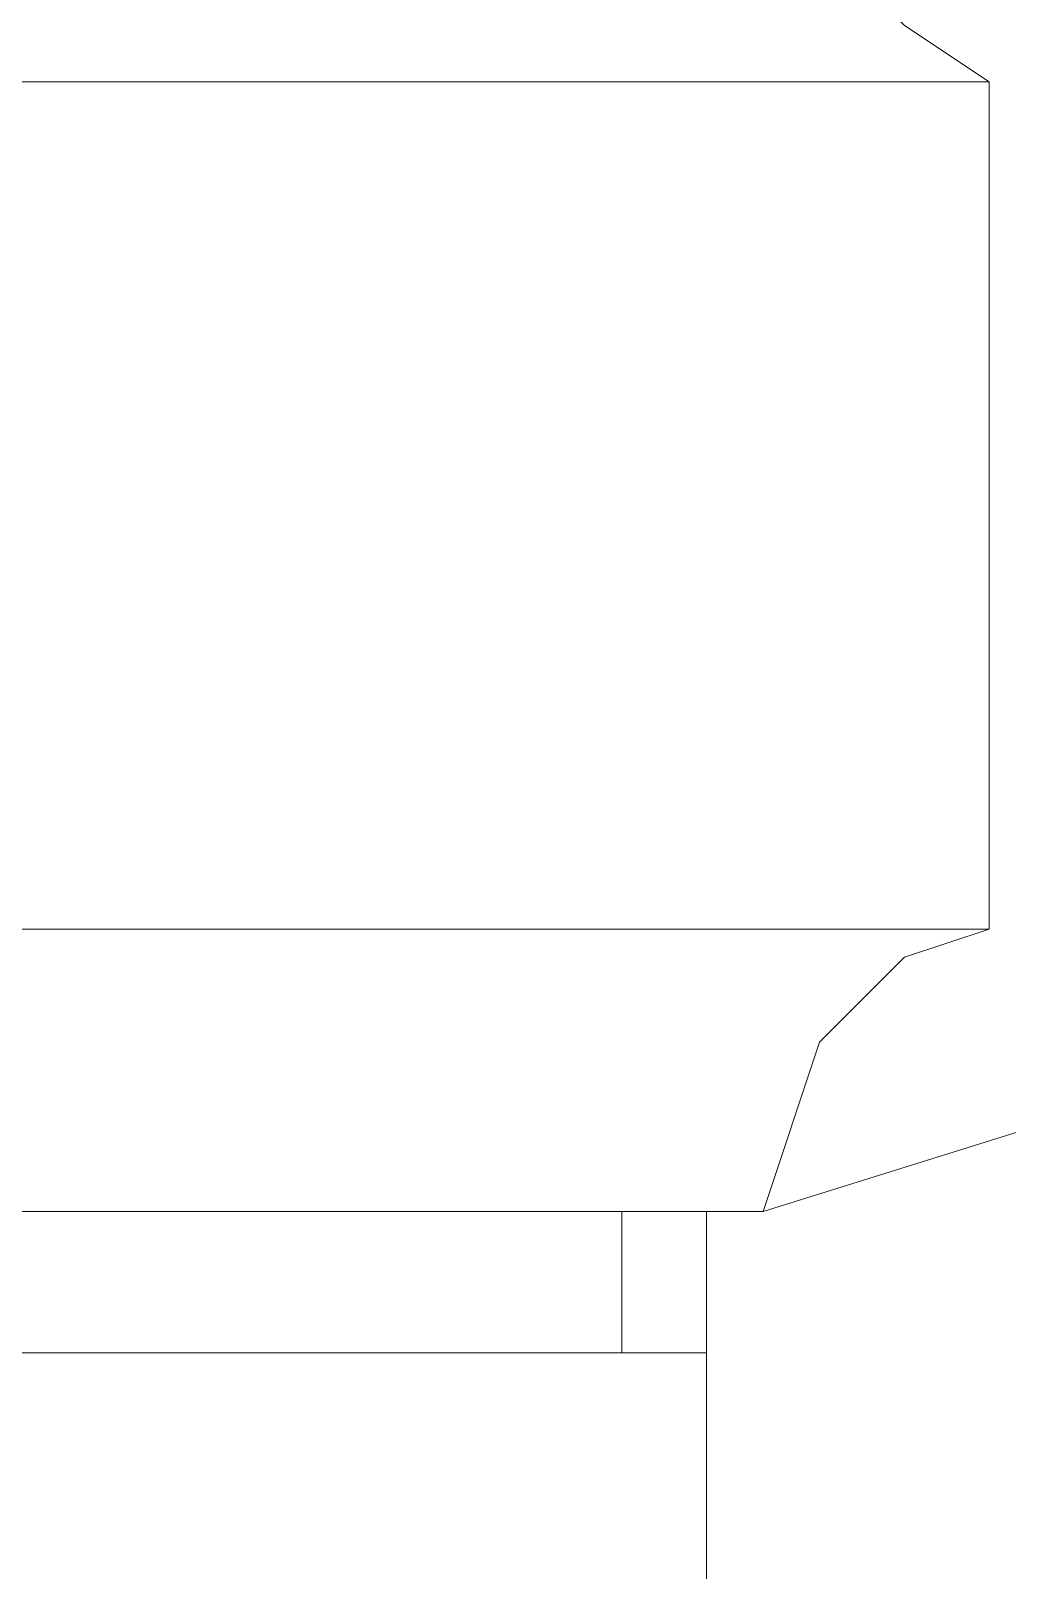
# Model space of a CAD drawing. Header units: millimetres. Extents: x 28 to 201, y 462 to 575.
# Drawn here: x 123.17514 to 123.20555, y 556.66326 to 556.71124 of the extents above; entities that cross this region are included whole.
import ezdxf

# ---------------------------------------------------------------- set-up
doc = ezdxf.new("R2010")
doc.units = ezdxf.units.MM
doc.layers.add('1- 3', color=3, linetype='Continuous')

# ---------------------------------------------------------------- blocks, each defined once
blk = doc.blocks.new('CTOBOM')
at = {"color": 0, "lineweight": 20}
for points in [[(8.764131, -0.335241), (8.772932, -0.363405)], [(8.764131, -0.335241), (8.772932, -0.363405)], [(8.764131, -0.335241), (8.772932, -0.363405)], [(8.737728, -0.356364), (8.735968, -0.359004), (8.735087, -0.359884), (8.733327, -0.361644), (8.728927, -0.363405)], [(8.728927, -0.363405), (8.733327, -0.361644), (8.735087, -0.359884), (8.735968, -0.359004), (8.737728, -0.356364), (8.737728, -0.48838)], [(8.737728, -0.356364), (8.735968, -0.359004), (8.735087, -0.359884), (8.733327, -0.361644), (8.728927, -0.363405)], [(8.764131, -0.365165), (8.764131, -0.356364), (8.737728, -0.356364)], [(8.737728, -0.356364), (8.737728, -0.365165)], [(8.764131, -0.48838), (8.764131, -0.356364), (8.737728, -0.356364)], [(8.737728, -0.356364), (8.737728, -0.48838), (8.764131, -0.48838)], [(8.737728, -0.356364), (8.764131, -0.356364)], [(8.764131, -0.356364), (8.765011, -0.359004), (8.765891, -0.359884), (8.767652, -0.361644), (8.772932, -0.363405)], [(8.764131, -0.356364), (8.765011, -0.359004), (8.765891, -0.359884), (8.767652, -0.361644), (8.772932, -0.363405)], [(8.764131, -0.356364), (8.765011, -0.359004), (8.765891, -0.359884), (8.767652, -0.361644), (8.772932, -0.363405)], [(8.764131, -0.48838), (8.764131, -0.356364)], [(8.772932, -0.482219), (8.772932, -0.363405)], [(8.772932, -0.363405), (8.772932, -0.482219)], [(8.831019, -0.365165), (8.772932, -0.365165)], [(8.975357, -0.365165), (8.772932, -0.365165)], [(8.772932, -0.479579), (8.772932, -0.365165)], [(8.772932, -0.367805), (8.777333, -0.367805)]]:
    blk.add_lwpolyline(points, dxfattribs=at)
blk.add_open_spline([(8.777333, -0.479579), (8.777333, -0.479579), (8.772932, -0.479579), (8.772932, -0.479579), (8.772932, -0.479579), (8.777333, -0.479579), (8.777333, -0.479579), (8.777333, -0.479579), (8.777333, -0.365165), (8.777333, -0.365165)], degree=3, knots=[0, 0, 0, 0, 1, 1, 1, 2, 2, 2, 3, 3, 3, 3], dxfattribs=at)

msp = doc.modelspace()

# ---------------------------------------------------------------- block references
at = {"layer": '1- 3', "rotation": 270}
msp.add_blockref('CTOBOM', (123.561354, 565.447376), dxfattribs=at)

doc.saveas('drawing.dxf')
